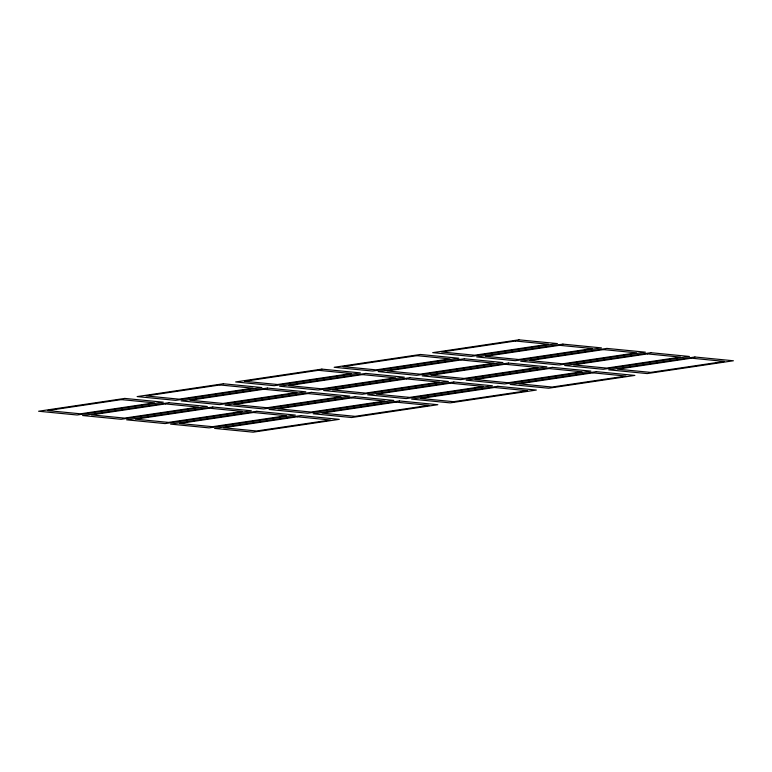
<?xml version="1.0" encoding="UTF-8"?>
<svg xmlns="http://www.w3.org/2000/svg" width="772" height="772" viewBox="0 0 772 772"><rect width="100%" height="100%" fill="white"/><g stroke="black" fill="none" stroke-linecap="round" stroke-linejoin="round"><path stroke-width="1.16" d="M124.813 398.42L38.6 411.235L77.094 414.998L163.307 402.183L124.813 398.42M223.33 383.771L137.126 396.586L175.62 400.35L261.833 387.534L223.33 383.771M321.856 369.122L235.653 381.937L274.147 385.701L360.36 372.886L321.856 369.122M420.383 354.473L334.17 367.289L372.673 371.052L458.886 358.237L420.383 354.473M518.909 339.825L432.696 352.65L471.2 356.403L557.403 343.588L518.909 339.825M121.397 399.606L47.507 410.588L80.51 413.811L154.4 402.83L121.397 399.606M219.923 384.958L146.033 395.94L179.027 399.163L252.927 388.181L219.923 384.958M318.45 370.309L244.56 381.291L277.553 384.514L351.453 373.532L318.45 370.309M416.976 355.66L343.086 366.642L376.08 369.865L449.97 358.883L416.976 355.66M515.503 341.012L441.603 351.993L474.606 355.216L548.496 344.235L515.503 341.012M168.807 402.714L82.594 415.529L121.098 419.292L207.301 406.477L168.807 402.714M267.334 388.065L181.121 400.88L219.624 404.644L305.828 391.829L267.334 388.065M365.86 373.416L279.647 386.232L318.151 389.995L404.354 377.18L365.86 373.416M464.377 358.768L378.174 371.583L416.668 375.346L502.881 362.531L464.377 358.768M562.904 344.119L476.7 356.934L515.194 360.698L601.407 347.882L562.904 344.119M165.401 403.901L91.501 414.882L124.504 418.106L198.394 407.124L165.401 403.901M263.928 389.252L190.028 400.234L223.031 403.457L296.921 392.475L263.928 389.252M362.454 374.603L288.554 385.585L321.557 388.808L395.447 377.826L362.454 374.603M460.971 359.955L387.081 370.936L420.084 374.159L493.974 363.178L460.971 359.955M559.497 345.306L485.607 356.288L518.601 359.511L592.5 348.529L559.497 345.306M212.802 407.008L126.598 419.823L165.092 423.587L251.305 410.772L212.802 407.008M311.328 392.359L225.125 405.175L263.619 408.938L349.832 396.123L311.328 392.359M409.855 377.711L323.642 390.526L362.145 394.289L448.358 381.474L409.855 377.711M508.381 363.062L422.168 375.877L460.672 379.641L546.875 366.825L508.381 363.062M606.908 348.413L520.695 361.228L559.198 364.992L645.402 352.177L606.908 348.413M209.395 408.195L135.505 419.177L168.499 422.4L242.398 411.418L209.395 408.195M307.922 393.546L234.032 404.528L267.025 407.751L340.925 396.769L307.922 393.546M406.448 378.898L332.558 389.879L365.552 393.102L439.442 382.121L406.448 378.898M504.975 364.249L431.075 375.231L464.078 378.454L537.968 367.472L504.975 364.249M603.501 349.6L529.602 360.582L562.605 363.805L636.495 352.823L603.501 349.6M256.806 411.302L170.593 424.118L209.096 427.881L295.3 415.066L256.806 411.302M355.332 396.654L269.119 409.469L307.623 413.232L393.826 400.417L355.332 396.654M453.849 382.005L367.646 394.82L406.14 398.584L492.353 385.768L453.849 382.005M552.376 367.356L466.172 380.171L504.666 383.935L590.879 371.12L552.376 367.356M650.902 352.707L564.699 365.523L603.193 369.286L689.406 356.471L650.902 352.707M253.399 412.489L179.5 423.471L212.503 426.694L286.393 415.712L253.399 412.489M351.916 397.841L278.026 408.822L311.029 412.045L384.919 401.064L351.916 397.841M450.443 383.192L376.553 394.174L409.546 397.397L483.446 386.415L450.443 383.192M548.969 368.543L475.079 379.525L508.072 382.748L581.972 371.766L548.969 368.543M647.496 353.894L573.606 364.876L606.599 368.099L680.499 357.118L647.496 353.894M300.8 415.597L214.597 428.412L253.091 432.175L339.304 419.35L300.8 415.597M399.327 400.948L313.114 413.763L351.617 417.527L437.83 404.711L399.327 400.948M497.853 386.299L411.64 399.114L450.144 402.878L536.347 390.063L497.853 386.299M596.38 371.65L510.167 384.466L548.67 388.229L634.873 375.414L596.38 371.65M694.906 357.002L608.693 369.817L647.187 373.58L733.4 360.765L694.906 357.002M297.394 416.783L223.504 427.765L256.497 430.988L330.397 420.007L297.394 416.783M395.92 402.135L322.03 413.117L355.023 416.34L428.914 405.358L395.92 402.135M494.447 387.486L420.547 398.468L453.55 401.691L527.44 390.709L494.447 387.486M592.973 372.837L519.073 383.819L552.077 387.042L625.967 376.06L592.973 372.837M691.49 358.189L617.6 369.17L650.603 372.393L724.493 361.412L691.49 358.189"/></g></svg>
